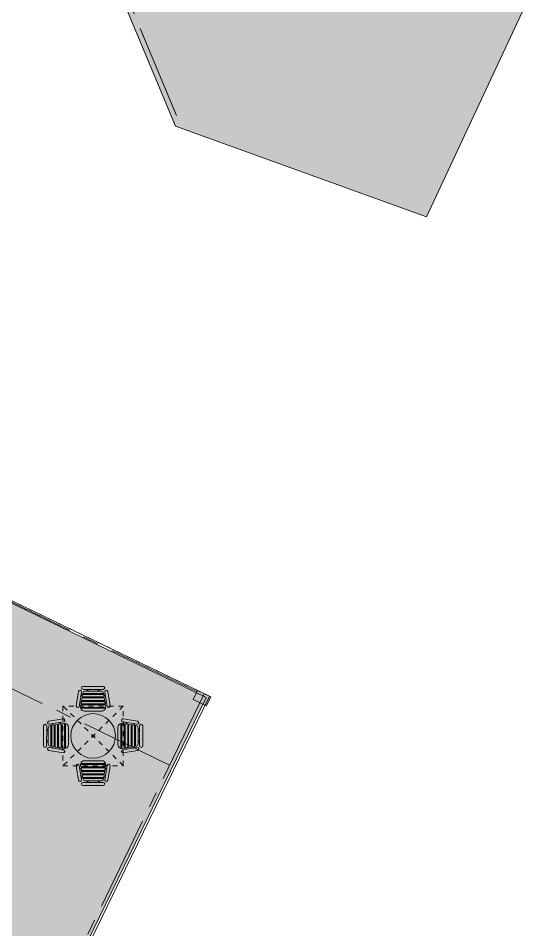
# Model space of a CAD drawing. Header units: metres. Extents: x -466 to 1322, y -1072 to 50.
# Drawn here: x 849.03 to 859.54, y -214.97 to -196.56 of the extents above; entities that cross this region are included whole.
import ezdxf

# ---------------------------------------------------------------- set-up
doc = ezdxf.new("R2010")
doc.units = ezdxf.units.M
doc.linetypes.add('CENTER2', pattern=[28.575, 19.05, -3.175, 3.175, -3.175])
doc.linetypes.add('HIDDEN2', pattern=[0.1875, 0.125, -0.0625])
for name, color, linetype, lineweight in [('A - Hatch muros', 4, 'Continuous', 0), ('A - MURO BAJO', 2, 'Continuous', 0), ('A - PISO', 1, 'Continuous', 0), ('A-EJES', 61, 'CENTER2', 0), ('A-MUEBLES', 5, 'Continuous', 0), ('A-MURO INT', 4, 'Continuous', 0)]:
    doc.layers.add(name, color=color, linetype=linetype, lineweight=lineweight)
doc.layers.add('Hatch Exterior', color=7, linetype='Continuous', lineweight=0, true_color=0xa99b89)
doc.layers.add('Hatch fondo', color=254, linetype='Continuous', lineweight=0, transparency=0.5)

# ---------------------------------------------------------------- blocks, each defined once
blk = doc.blocks.new('Mo-O-Silla Jardin-01')
at = {"color": 0, "linetype": 'ByBlock'}
for p, q in [((-0.298, 0.395), (-0.344, 0.106)), ((-0.282, 0.096), (-0.236, 0.385)), ((-0.204, 0.5), (0.203, 0.5)), ((0.203, 0.438), (-0.204, 0.437)), ((0.162, 0.406), (-0.163, 0.406)), ((-0.121, 0.406), (-0.121, 0.438)), ((-0.101, 0.406), (-0.101, 0.438)), ((0.1, 0.406), (0.1, 0.437)), ((0.12, 0.406), (0.12, 0.437)), ((0.281, 0.096), (0.235, 0.385)), ((0.297, 0.395), (0.343, 0.106)), ((-0.248, 0.312), (-0.219, 0.307)), ((-0.245, 0.331), (-0.215, 0.327)), ((-0.236, 0.196), (-0.244, 0.146)), ((0.236, 0.196), (-0.236, 0.196)), ((-0.225, 0.266), (-0.233, 0.216)), ((0.233, 0.216), (-0.233, 0.216)), ((0.225, 0.266), (-0.225, 0.266)), ((-0.214, 0.336), (-0.222, 0.286)), ((0.221, 0.286), (-0.222, 0.286)), ((0.213, 0.336), (-0.214, 0.336)), ((-0.209, 0.367), (-0.211, 0.356)), ((0.21, 0.356), (-0.211, 0.356)), ((-0.121, 0.336), (-0.121, 0.356)), ((-0.12, 0.266), (-0.121, 0.286)), ((-0.12, 0.196), (-0.12, 0.216)), ((-0.101, 0.336), (-0.101, 0.356)), ((-0.1, 0.266), (-0.101, 0.286)), ((-0.1, 0.196), (-0.1, 0.216)), ((0.099, 0.266), (0.099, 0.286)), ((0.099, 0.196), (0.099, 0.216)), ((0.1, 0.336), (0.1, 0.356)), ((0.119, 0.266), (0.119, 0.286)), ((0.119, 0.196), (0.119, 0.216)), ((0.12, 0.336), (0.12, 0.356)), ((0.21, 0.356), (0.208, 0.367)), ((0.221, 0.286), (0.213, 0.336)), ((0.244, 0.331), (0.215, 0.327)), ((0.247, 0.312), (0.218, 0.307)), ((0.233, 0.216), (0.225, 0.266)), ((0.244, 0.146), (0.236, 0.196)), ((-0.272, 0.164), (-0.242, 0.159)), ((-0.269, 0.183), (-0.239, 0.179)), ((0.254, 0.077), (-0.254, 0.076)), ((-0.247, 0.126), (-0.253, 0.09)), ((0.251, 0.057), (-0.251, 0.056)), ((0.247, 0.126), (-0.247, 0.126)), ((0.244, 0.146), (-0.244, 0.146)), ((-0.176, 0), (0.176, 0)), ((-0.12, 0.126), (-0.12, 0.146)), ((-0.12, 0.056), (-0.12, 0.076)), ((-0.1, 0.126), (-0.1, 0.146)), ((-0.1, 0.056), (-0.1, 0.076)), ((0.098, 0.126), (0.098, 0.146)), ((0.098, 0.056), (0.098, 0.076)), ((0.118, 0.126), (0.118, 0.146)), ((0.118, 0.056), (0.118, 0.076)), ((0.268, 0.183), (0.239, 0.179)), ((0.271, 0.164), (0.242, 0.159)), ((0.253, 0.091), (0.247, 0.126))]:
    blk.add_line(p, q, dxfattribs=at)
for centre, radius, start, end in [((-0.267, 0.39), 0.0312, 350.9374, 170.9374), ((-0.204, 0.469), 0.0312, 90.0574, 270.0574), ((-0.163, 0.359), 0.0469, 90.0574, 170.9471), ((0.162, 0.36), 0.0469, 9.1676, 90.0574), ((0.203, 0.469), 0.0312, 270.0574, 90.0574), ((0.266, 0.39), 0.0312, 9.0626, 189.0626), ((-0.313, 0.101), 0.0313, 170.9374, 350.9374), ((-0.176, 0.078), 0.0781, 170.9471, 181.4326), ((-0.176, 0.078), 0.0781, 196.3176, 270.0574), ((0.176, 0.078), 0.0781, 270.0574, 343.7971), ((0.176, 0.078), 0.0781, 358.6821, 9.1676), ((0.312, 0.101), 0.0313, 189.0626, 9.0626)]:
    blk.add_arc(centre, radius, start, end, dxfattribs=at)
blk = doc.blocks.new('Mo-O-Mesa Jardin-01')
at = {"color": 254, "linetype": 'HIDDEN2', "ltscale": 0.02}
for p, q in [((0.609, -0.603), (-0.609, 0.603)), ((0.609, 0.603), (-0.609, -0.603))]:
    blk.add_line(p, q, dxfattribs=at)
blk.add_lwpolyline([(-0.609, 0.603), (-0.609, -0.603), (0.609, -0.603), (0.609, 0.603)], close=True, dxfattribs=at)
for radius in [0.45, 0.025]:
    blk.add_circle((0, 0), radius)
blk.add_blockref('Mo-O-Silla Jardin-01', (0, 0.501))
at = {"xscale": -1}
for p, rotation in [((-0.501, 0), 89.99999999998697), ((0, -0.501), 180)]:
    blk.add_blockref('Mo-O-Silla Jardin-01', p, dxfattribs=dict(at, rotation=rotation))
at = {"rotation": 269.999999999987}
blk.add_blockref('Mo-O-Silla Jardin-01', (0.501, 0), dxfattribs=at)
blk = doc.blocks.new('A$Cc21f9eea')
blk.add_blockref('Mo-O-Mesa Jardin-01', (1.002, 1.002, 0.57))

msp = doc.modelspace()

# ---------------------------------------------------------------- hatches: boundary and pattern name
at = {"layer": 'A - Hatch muros'}
h = msp.add_hatch(color=256, dxfattribs=at)
h.dxf.hatch_style = 1
h.paths.add_polyline_path([(840.791, -209.956), (841.008, -209.506), (839.568, -208.809), (839.655, -208.629), (842.176, -209.848), (843.308, -207.508), (840.787, -206.289), (840.874, -206.109), (843.575, -207.415), (841.181, -212.366), (841.631, -212.584), (841.544, -212.764), (841.096, -212.541), (840.791, -213.172), (839.349, -212.48), (839.436, -212.3), (840.696, -212.909), (841.349, -211.559), (840.269, -211.037), (840.399, -210.767), (840.579, -210.854), (840.536, -210.944), (841.436, -211.379), (842.089, -210.028), (841.189, -209.593), (840.971, -210.043)])
h.paths.add_polyline_path([(844.872, -214.151), (845.322, -214.368), (847.194, -210.497), (847.374, -210.584), (845.415, -214.636), (844.785, -214.331)])
h.paths.add_polyline_path([(852.645, -210.134), (852.916, -210.264), (852.828, -210.444), (852.558, -210.314)])
h.paths.add_polyline_path([(828.036, -206.012), (827.586, -205.794), (827.499, -205.974), (827.949, -206.192), (826.992, -208.172), (827.172, -208.259), (828.129, -206.279), (828.579, -206.496), (828.667, -206.316), (828.216, -206.099), (830.523, -201.327), (830.883, -201.501), (830.97, -201.321), (830.43, -201.06)], flags=17)
h.paths.add_polyline_path([(832.451, -208.368), (831.493, -210.349), (831.313, -210.262), (832.271, -208.281), (831.821, -208.063), (831.908, -207.883), (832.358, -208.101), (833.794, -205.13), (830.913, -203.737), (831.261, -203.017), (831.441, -203.104), (831.18, -203.644), (833.881, -204.95), (834.665, -203.329), (831.964, -202.023), (831.79, -202.384), (831.61, -202.296), (831.871, -201.756), (837.813, -204.629), (837.552, -205.169), (837.372, -205.082), (837.546, -204.722), (834.845, -203.416), (834.061, -205.037), (836.762, -206.343), (837.023, -205.802), (837.203, -205.889), (836.855, -206.61), (833.974, -205.218), (832.538, -208.188), (832.988, -208.405), (832.901, -208.586)])
h.paths.add_polyline_path([(836.229, -209.972), (836.142, -210.152), (836.592, -210.37), (835.635, -212.351), (835.815, -212.438), (836.468, -211.087), (837.188, -211.436), (837.275, -211.255), (836.555, -210.907), (837.947, -208.026), (838.668, -208.375), (838.755, -208.194), (838.035, -207.846), (839.166, -205.505), (839.886, -205.854), (839.973, -205.674), (839.253, -205.325), (839.34, -205.145), (839.16, -205.058), (839.073, -205.238), (838.713, -205.064), (838.626, -205.244), (838.986, -205.418), (836.679, -210.19)])
h.paths.add_polyline_path([(824.797, -196.67), (824.594, -196.572), (824.573, -196.587), (824.413, -196.707), (839.639, -204.068), (839.595, -204.158), (839.776, -204.245), (839.819, -204.155), (848.282, -208.246), (848.064, -208.697), (848.244, -208.784), (848.549, -208.153)])
h.paths.add_polyline_path([(821.165, -199.375), (820.999, -199.498), (821.389, -200.021), (821.556, -199.898)])
at = {"layer": 'A-MURO INT', "transparency": 33554687}
h = msp.add_hatch(color=256, dxfattribs=at)
h.dxf.hatch_style = 1
h.paths.add_polyline_path([(852.645, -210.134), (852.558, -210.314), (852.828, -210.444), (852.915, -210.264)])
at = {"layer": 'Hatch Exterior', "transparency": 33554687}
h = msp.add_hatch(color=256, dxfattribs=at)
h.dxf.hatch_style = 1
h.paths.add_polyline_path([(844.486, -216.574), (848.527, -208.198), (852.823, -210.275), (848.756, -218.638)])
at = {"layer": 'Hatch fondo', "transparency": 33554559}
h = msp.add_hatch(color=256, dxfattribs=at)
h.dxf.hatch_style = 1
edge = h.paths.add_edge_path()
edge.add_line((813.458, -201.629), (817.569, -198.566))
edge.add_line((817.569, -198.566), (818.198, -199.409))
edge.add_arc((819.711, -201.272), 2.4, 129.0876, 313.6248)
edge.add_line((821.367, -203.009), (823.718, -204.146))
edge.add_line((823.718, -204.146), (822.76, -206.127))
edge.add_line((822.76, -206.127), (813.458, -201.629))
h.paths.add_polyline_path([(826.319, -197.406), (824.797, -196.67), (846.546, -180.276), (851.897, -176.47), (850.751, -173.583), (849.28, -174.68), (846.352, -170.751), (848.878, -168.868), (859.538, -195.709), (857.27, -200.565), (852.201, -198.737), (848.75, -190.471), (845.634, -183.009)])

# ---------------------------------------------------------------- linework, layer by layer
at = {"layer": 'A - MURO BAJO', "ltscale": 0.05}
for points in [[(835.815, -212.438), (848.779, -218.705), (852.887, -210.251), (848.549, -208.153)], [(835.837, -212.392), (848.756, -218.638), (852.82, -210.274), (848.527, -208.198)]]:
    msp.add_lwpolyline(points, dxfattribs=at)
at = {"layer": 'A - PISO', "ltscale": 0.05}
msp.add_line((852.761, -210.19), (826.319, -197.406), dxfattribs=at)
msp.add_lwpolyline([(846.352, -170.751), (848.878, -168.868), (859.538, -195.709), (857.27, -200.565), (852.201, -198.737), (845.634, -183.009), (826.319, -197.406)], dxfattribs=at)
at = {"layer": 'A-EJES', "ltscale": 0.1}
for p, q in [((852.224, -198.52), (840.422, -170.265)), ((852.635, -210.156), (812.744, -190.871)), ((852.084, -211.639), (811.32, -191.932)), ((852.781, -210.199), (846.89, -222.383))]:
    msp.add_line(p, q, dxfattribs=at)
at = {"layer": 'A-MURO INT'}
msp.add_line((848.492, -208.126), (852.887, -210.251), dxfattribs=at)
msp.add_lwpolyline([(848.779, -218.705), (852.887, -210.251), (848.369, -208.066), (845.235, -214.549), (841.094, -212.546), (841.094, -212.546), (823.808, -204.189), (822.851, -206.169)], close=True, dxfattribs=at)
msp.add_lwpolyline([(852.645, -210.134), (852.915, -210.264), (852.828, -210.444), (852.558, -210.314), (852.645, -210.134)], dxfattribs=at)

# ---------------------------------------------------------------- block references
at = {"layer": 'A-MUEBLES'}
msp.add_blockref('A$Cc21f9eea', (849.538, -212.053), dxfattribs=at)

doc.saveas('drawing.dxf')
